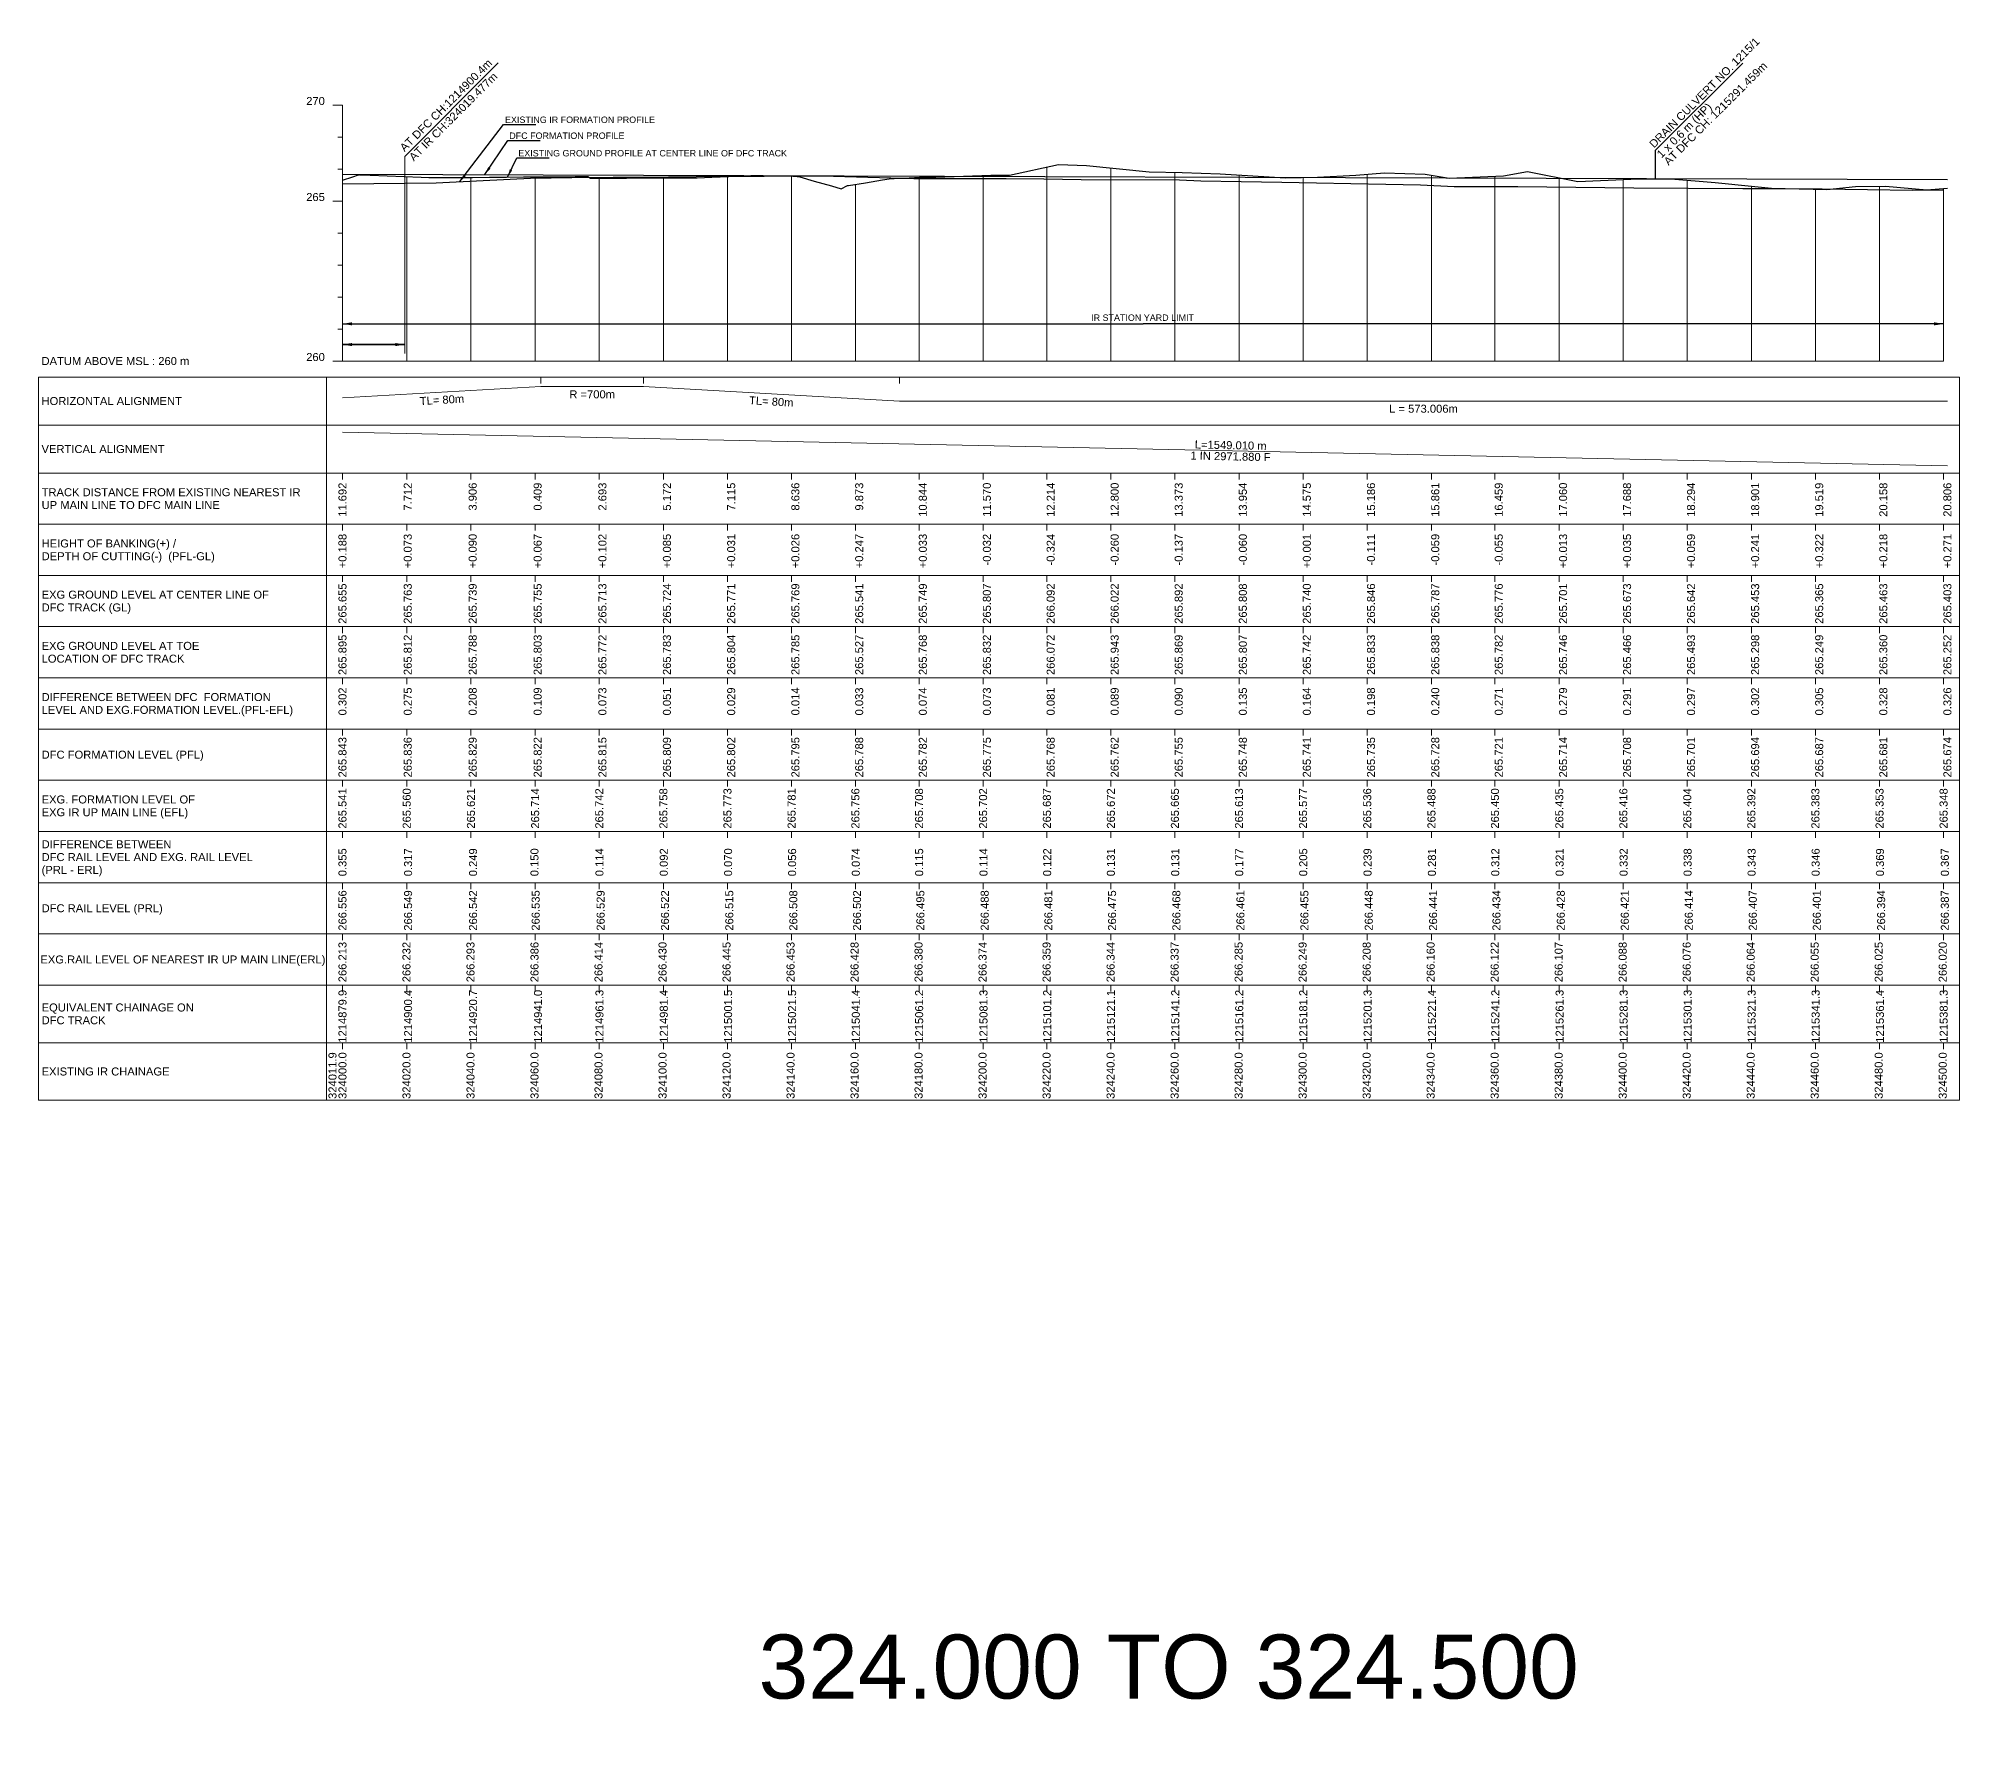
# Model space of a CAD drawing. Header units: metres. Extents: x 2905 to 23505, y -2719 to -1879.
# Drawn here: x 9905 to 10505, y -2428 to -1899 of the extents above; entities that cross this region are included whole.
import ezdxf
from ezdxf.enums import TextEntityAlignment as Align

# ---------------------------------------------------------------- set-up
doc = ezdxf.new("R2010")
doc.units = ezdxf.units.M
doc.header["$MEASUREMENT"] = 0
for name, color, linetype, lineweight in [('LS CUT FILL', 10, 'Continuous', 0), ('LS DATUM', 7, 'Continuous', 0), ('LS DATUM X', 7, 'Continuous', 0), ('LS DATUM Y', 7, 'Continuous', 0), ('LS DIFF. EXG.RL & PRO. RL', 10, 'Continuous', 0), ('LS DIFF. PFL & EFL', 10, 'Continuous', 0), ('LS EXG FL', 7, 'Continuous', 0), ('LS EXG GL', 7, 'Continuous', 0), ('LS EXG GL AT PRO TOE', 7, 'Continuous', 0), ('LS EXG IR CH', 7, 'Continuous', 0), ('LS EXG RL', 7, 'Continuous', 0), ('LS EXG. FL', 7, 'Continuous', 0), ('LS EXG. GL', 7, 'Continuous', 0), ('LS EXG. GL AT PRO. TOE', 7, 'Continuous', 0), ('LS EXG. IR CH', 7, 'Continuous', 0), ('LS EXG. RL', 7, 'Continuous', 0), ('LS FRAME', 7, 'Continuous', 0), ('LS HORIZONTAL ALIGNMENT', 10, 'Continuous', 0), ('LS PFL-EFL', 10, 'Continuous', 0), ('LS PRO FL', 10, 'Continuous', 0), ('LS PRO. CUT & FILL', 10, 'Continuous', 0), ('LS PRO. DFCC CH', 10, 'Continuous', 0), ('LS PRO. FL', 10, 'Continuous', 0), ('LS PRO. RL', 10, 'Continuous', 0), ('LS PROFILE EXG FL', 7, 'Continuous', 25), ('LS PROFILE EXG GL', 7, 'Continuous', 30), ('LS PROFILE PRO FL', 1, 'Continuous', 30), ('LS TICKS', 7, 'Continuous', 0), ('LS TRACK CENTER', 10, 'Continuous', 0), ("LS TRACK CENTER's", 10, 'Continuous', 0), ('LS VERTICAL ALIGNMENT', 10, 'Continuous', 0), ('Profile Grid', 7, 'Continuous', 0)]:
    doc.layers.add(name, color=color, linetype=linetype, lineweight=lineweight)
for name, color, linetype in [('LS DRAIN CULVERT', 10, 'Continuous'), ('ref text', 3, 'Continuous'), ('STATION YARD LIMIT IN LS', 7, 'Continuous')]:
    doc.layers.add(name, color=color, linetype=linetype)
doc.styles.get("Standard").update_dxf_attribs({"font": 'arial.ttf'})
doc.styles.add('Style-Arial', font='arial.ttf')
doc.styles.add('StyleArial', font='arial.ttf')
doc.dimstyles.get("Standard").update_dxf_attribs({"dimtxt": 5, "dimasz": 0.18, "dimexe": 0.18, "dimexo": 0.0625, "dimgap": 0.09, "dimtad": 0, "dimtih": 1, "dimtoh": 1, "dimdec": 4, "dimzin": 0, "dimdsep": 46, "dimtxsty": 'Standard', "dimcen": 0.09, "dimadec": 0, "dimazin": 0, "dimtfac": 1, "dimtdec": 4, "dimtofl": 0, "dimtmove": 0, "dimatfit": 3, "dimfxl": 1, "dimtolj": 1, "dimtzin": 0, "dimarcsym": 0})

msp = doc.modelspace()

# ---------------------------------------------------------------- linework, layer by layer
at = {"layer": 'LS DATUM X', "color": 7, "linetype": 'Continuous', "lineweight": 0}
msp.add_line((10000, -2000), (10500.27, -2000), dxfattribs=at)
at = {"layer": 'LS DATUM Y', "color": 7, "linetype": 'Continuous', "lineweight": 0}
for p, q in [((9997, -1920), (10000, -1920)), ((9997, -1920), (10000, -1920)), ((10000, -2000), (10000, -1920)), ((9998.5, -1930), (10000, -1930)), ((9998.5, -1940), (10000, -1940)), ((9997, -1950), (10000, -1950)), ((9998.5, -1960), (10000, -1960)), ((9998.5, -1970), (10000, -1970)), ((9998.5, -1980), (10000, -1980)), ((9998.5, -1990), (10000, -1990)), ((9997, -2000), (10000, -2000))]:
    msp.add_line(p, q, dxfattribs=at)
at = {"layer": 'LS DRAIN CULVERT'}
msp.add_lwpolyline([(10437.53, -1906.89), (10410.2, -1934.22), (10410.2, -1942.95)], dxfattribs=at)
at = {"layer": 'LS FRAME'}
for points in [[(9995, -2231), (9905, -2231), (9905, -2005)], [(9905, -2005), (9995, -2005)], [(9995, -2020), (9905, -2020)], [(9995, -2035), (9905, -2035)], [(9995, -2051), (9905, -2051)], [(9905, -2051), (9995, -2051)], [(9995, -2067), (9905, -2067)], [(9905, -2067), (9995, -2067)], [(9995, -2083), (9905, -2083)], [(9905, -2083), (9995, -2083)], [(9995, -2099), (9905, -2099)], [(9995, -2115), (9905, -2115)], [(9905, -2115), (9995, -2115)], [(9995, -2131), (9905, -2131)], [(9905, -2131), (9995, -2131)], [(9995, -2147), (9905, -2147)], [(9905, -2147), (9995, -2147)], [(9995, -2163), (9905, -2163)], [(9905, -2163), (9995, -2163)], [(9995, -2179), (9905, -2179)], [(9995, -2195), (9905, -2195)], [(9995, -2213), (9905, -2213)]]:
    msp.add_lwpolyline(points, dxfattribs=at)
at = {"layer": 'LS FRAME', "color": 7, "linetype": 'Continuous', "lineweight": 0, "flags": 128}
for points in [[(9995, -2020), (10505.27, -2020), (10505.27, -2005), (9995, -2005), (9995, -2020)], [(9995, -2035), (10505.27, -2035), (10505.27, -2020), (9995, -2020), (9995, -2035)], [(9995, -2051), (10505.27, -2051), (10505.27, -2035), (9995, -2035), (9995, -2051)], [(9995, -2067), (10505.27, -2067), (10505.27, -2051), (9995, -2051), (9995, -2067)], [(9995, -2083), (10505.27, -2083), (10505.27, -2067), (9995, -2067), (9995, -2083)], [(9995, -2099), (10505.27, -2099), (10505.27, -2083), (9995, -2083), (9995, -2099)], [(9995, -2115), (10505.27, -2115), (10505.27, -2099), (9995, -2099), (9995, -2115)], [(9995, -2131), (10505.27, -2131), (10505.27, -2115), (9995, -2115), (9995, -2131)], [(9995, -2147), (10505.27, -2147), (10505.27, -2131), (9995, -2131), (9995, -2147)], [(9995, -2163), (10505.27, -2163), (10505.27, -2147), (9995, -2147), (9995, -2163)], [(9995, -2179), (10505.27, -2179), (10505.27, -2163), (9995, -2163), (9995, -2179)], [(9995, -2195), (10505.27, -2195), (10505.27, -2179), (9995, -2179), (9995, -2195)], [(9995, -2213), (10505.27, -2213), (10505.27, -2195), (9995, -2195), (9995, -2213)], [(9995, -2231), (10505.27, -2231), (10505.27, -2213), (9995, -2213), (9995, -2231)]]:
    msp.add_lwpolyline(points, close=True, dxfattribs=at)
at = {"layer": 'LS FRAME', "color": 7, "linetype": 'Continuous', "lineweight": 0}
msp.add_3dface([(9995, -2099), (9915, -2099), (9915, -2099)], dxfattribs=at)
at = {"layer": 'LS HORIZONTAL ALIGNMENT', "lineweight": 0, "flags": 128}
msp.add_lwpolyline([(10000, -2011.48), (10061.95, -2008), (10061.95, -2008), (10094.09, -2008), (10094.09, -2008), (10174.09, -2012.5), (10174.09, -2012.5), (10501.46, -2012.5)], dxfattribs=at)
at = {"layer": 'LS PROFILE EXG FL'}
msp.add_lwpolyline([(10000, -1944.59), (10029.23, -1944.31), (10043.98, -1943.6), (10058.74, -1942.89), (10071.68, -1942.64), (10084.63, -1942.55), (10101.88, -1942.41), (10119.13, -1942.28), (10131.74, -1942.23), (10144.35, -1942.18), (10153.4, -1942.28), (10178.57, -1942.92), (10192.97, -1942.96), (10207.38, -1943), (10219.1, -1943.12), (10230.82, -1943.25), (10261.5, -1943.36), (10268.16, -1943.69), (10280.85, -1943.89), (10293.55, -1944.1), (10304.31, -1944.32), (10315.07, -1944.55), (10325.98, -1944.75), (10336.88, -1944.96), (10347.36, -1945.5), (10367.21, -1945.5), (10385.34, -1945.72), (10403.49, -1945.86), (10437.56, -1946.07), (10449.96, -1946.13), (10462.36, -1946.19), (10476.51, -1946.42), (10490.61, -1946.66), (10500, -1946.52)], dxfattribs=at)
at = {"layer": 'LS PROFILE EXG GL', "flags": 128}
msp.add_lwpolyline([(10000, -1943.45), (10003.28, -1942.41), (10005.06, -1941.84), (10005.16, -1941.77), (10005.2, -1941.76), (10005.34, -1941.77), (10008.61, -1941.9), (10013.95, -1942.11), (10019.28, -1942.32), (10024.61, -1942.54), (10026.98, -1942.64), (10029.95, -1942.64), (10035.28, -1942.65), (10035.91, -1942.65), (10040.61, -1942.61), (10045.95, -1942.56), (10051.28, -1942.52), (10056.61, -1942.48), (10061.95, -1942.45), (10067.3, -1942.42), (10072.66, -1942.39), (10076.7, -1942.38), (10077.5, -1942.9), (10078.02, -1942.89), (10083.37, -1942.85), (10088.73, -1942.82), (10094.09, -1942.79), (10099.42, -1942.76), (10104.76, -1942.75), (10110.09, -1942.74), (10110.83, -1942.73), (10115.42, -1942.54), (10120.76, -1942.32), (10126.09, -1942.11), (10127.62, -1942.04), (10131.42, -1942.07), (10136.76, -1942.11), (10139.28, -1942.13), (10142.09, -1942.36), (10142.86, -1942.43), (10147.42, -1943.75), (10152.76, -1945.3), (10155.78, -1946.17), (10157.78, -1945.18), (10158.09, -1945.13), (10163.42, -1944.28), (10168.76, -1943.43), (10170.77, -1943.11), (10174.09, -1942.9), (10175.48, -1942.81), (10180.28, -1942.5), (10185.37, -1942.53), (10202.61, -1941.88), (10208.42, -1941.91), (10223.71, -1938.55), (10232.52, -1938.87), (10252.07, -1940.91), (10262.32, -1941.1), (10274.2, -1941.48), (10294.62, -1942.74), (10304.65, -1942.54), (10316.63, -1941.97), (10325.58, -1941.16), (10338.3, -1941.58), (10345.74, -1942.89), (10362.81, -1942.18), (10370.27, -1940.82), (10386.01, -1943.9), (10402.52, -1943.22), (10415.09, -1943.05), (10428.87, -1944.22), (10440.26, -1945.36), (10446.49, -1945.95), (10463.8, -1946.41), (10472.78, -1945.42), (10482.12, -1945.36), (10495.02, -1946.55), (10501.46, -1945.97)], dxfattribs=at)
at = {"layer": 'LS PROFILE PRO FL'}
msp.add_lwpolyline([(10000, -1941.57), (10501.46, -1943.26)], dxfattribs=at)
at = {"layer": 'LS TICKS', "color": 7, "linetype": 'Continuous', "lineweight": 0, "flags": 128}
for points in [[(10061.95, -2007), (10061.95, -2005)], [(10094.09, -2007), (10094.09, -2005)], [(10174.09, -2007), (10174.09, -2005)], [(10000, -2037), (10000, -2035)], [(10020.07, -2037), (10020.07, -2035)], [(10040.14, -2037), (10040.14, -2035)], [(10060.2, -2037), (10060.2, -2035)], [(10080.24, -2037), (10080.24, -2035)], [(10100.27, -2037), (10100.27, -2035)], [(10120.29, -2037), (10120.29, -2035)], [(10140.33, -2037), (10140.33, -2035)], [(10160.26, -2037), (10160.26, -2035)], [(10180.15, -2037), (10180.15, -2035)], [(10200.16, -2037), (10200.16, -2035)], [(10220.09, -2037), (10220.09, -2035)], [(10240.09, -2037), (10240.09, -2035)], [(10260.09, -2037), (10260.09, -2035)], [(10280.13, -2037), (10280.13, -2035)], [(10300.13, -2037), (10300.13, -2035)], [(10320.19, -2037), (10320.19, -2035)], [(10340.26, -2037), (10340.26, -2035)], [(10360.1, -2037), (10360.1, -2035)], [(10380.2, -2037), (10380.2, -2035)], [(10400.2, -2037), (10400.2, -2035)], [(10420.19, -2037), (10420.19, -2035)], [(10440.21, -2037), (10440.21, -2035)], [(10460.22, -2037), (10460.22, -2035)], [(10480.26, -2037), (10480.26, -2035)], [(10500.27, -2037), (10500.27, -2035)], [(10000, -2053), (10000, -2051)], [(10020.07, -2053), (10020.07, -2051)], [(10040.14, -2053), (10040.14, -2051)], [(10060.2, -2053), (10060.2, -2051)], [(10080.24, -2053), (10080.24, -2051)], [(10100.27, -2053), (10100.27, -2051)], [(10120.29, -2053), (10120.29, -2051)], [(10140.33, -2053), (10140.33, -2051)], [(10160.26, -2053), (10160.26, -2051)], [(10180.15, -2053), (10180.15, -2051)], [(10200.16, -2053), (10200.16, -2051)], [(10220.09, -2053), (10220.09, -2051)], [(10240.09, -2053), (10240.09, -2051)], [(10260.09, -2053), (10260.09, -2051)], [(10280.13, -2053), (10280.13, -2051)], [(10300.13, -2053), (10300.13, -2051)], [(10320.19, -2053), (10320.19, -2051)], [(10340.26, -2053), (10340.26, -2051)], [(10360.1, -2053), (10360.1, -2051)], [(10380.2, -2053), (10380.2, -2051)], [(10400.2, -2053), (10400.2, -2051)], [(10420.19, -2053), (10420.19, -2051)], [(10440.21, -2053), (10440.21, -2051)], [(10460.22, -2053), (10460.22, -2051)], [(10480.26, -2053), (10480.26, -2051)], [(10500.27, -2053), (10500.27, -2051)], [(10000, -2069), (10000, -2067)], [(10020.07, -2069), (10020.07, -2067)], [(10040.14, -2069), (10040.14, -2067)], [(10060.2, -2069), (10060.2, -2067)], [(10080.24, -2069), (10080.24, -2067)], [(10100.27, -2069), (10100.27, -2067)], [(10120.29, -2069), (10120.29, -2067)], [(10140.33, -2069), (10140.33, -2067)], [(10160.26, -2069), (10160.26, -2067)], [(10180.15, -2069), (10180.15, -2067)], [(10200.16, -2069), (10200.16, -2067)], [(10220.09, -2069), (10220.09, -2067)], [(10240.09, -2069), (10240.09, -2067)], [(10260.09, -2069), (10260.09, -2067)], [(10280.13, -2069), (10280.13, -2067)], [(10300.13, -2069), (10300.13, -2067)], [(10320.19, -2069), (10320.19, -2067)], [(10340.26, -2069), (10340.26, -2067)], [(10360.1, -2069), (10360.1, -2067)], [(10380.2, -2069), (10380.2, -2067)], [(10400.2, -2069), (10400.2, -2067)], [(10420.19, -2069), (10420.19, -2067)], [(10440.21, -2069), (10440.21, -2067)], [(10460.22, -2069), (10460.22, -2067)], [(10480.26, -2069), (10480.26, -2067)], [(10500.27, -2069), (10500.27, -2067)], [(10000, -2085), (10000, -2083)], [(10020.07, -2085), (10020.07, -2083)], [(10040.14, -2085), (10040.14, -2083)], [(10060.2, -2085), (10060.2, -2083)], [(10080.24, -2085), (10080.24, -2083)], [(10100.27, -2085), (10100.27, -2083)], [(10120.29, -2085), (10120.29, -2083)], [(10140.33, -2085), (10140.33, -2083)], [(10160.26, -2085), (10160.26, -2083)], [(10180.15, -2085), (10180.15, -2083)], [(10200.16, -2085), (10200.16, -2083)], [(10220.09, -2085), (10220.09, -2083)], [(10240.09, -2085), (10240.09, -2083)], [(10260.09, -2085), (10260.09, -2083)], [(10280.13, -2085), (10280.13, -2083)], [(10300.13, -2085), (10300.13, -2083)], [(10320.19, -2085), (10320.19, -2083)], [(10340.26, -2085), (10340.26, -2083)], [(10360.1, -2085), (10360.1, -2083)], [(10380.2, -2085), (10380.2, -2083)], [(10400.2, -2085), (10400.2, -2083)], [(10420.19, -2085), (10420.19, -2083)], [(10440.21, -2085), (10440.21, -2083)], [(10460.22, -2085), (10460.22, -2083)], [(10480.26, -2085), (10480.26, -2083)], [(10500.27, -2085), (10500.27, -2083)], [(10000, -2101), (10000, -2099)], [(10020.07, -2101), (10020.07, -2099)], [(10040.14, -2101), (10040.14, -2099)], [(10060.2, -2101), (10060.2, -2099)], [(10080.24, -2101), (10080.24, -2099)], [(10100.27, -2101), (10100.27, -2099)], [(10120.29, -2101), (10120.29, -2099)], [(10140.33, -2101), (10140.33, -2099)], [(10160.26, -2101), (10160.26, -2099)], [(10180.15, -2101), (10180.15, -2099)], [(10200.16, -2101), (10200.16, -2099)], [(10220.09, -2101), (10220.09, -2099)], [(10240.09, -2101), (10240.09, -2099)], [(10260.09, -2101), (10260.09, -2099)], [(10280.13, -2101), (10280.13, -2099)], [(10300.13, -2101), (10300.13, -2099)], [(10320.19, -2101), (10320.19, -2099)], [(10340.26, -2101), (10340.26, -2099)], [(10360.1, -2101), (10360.1, -2099)], [(10380.2, -2101), (10380.2, -2099)], [(10400.2, -2101), (10400.2, -2099)], [(10420.19, -2101), (10420.19, -2099)], [(10440.21, -2101), (10440.21, -2099)], [(10460.22, -2101), (10460.22, -2099)], [(10480.26, -2101), (10480.26, -2099)], [(10500.27, -2101), (10500.27, -2099)], [(10000, -2117), (10000, -2115)], [(10020.07, -2117), (10020.07, -2115)], [(10040.14, -2117), (10040.14, -2115)], [(10060.2, -2117), (10060.2, -2115)], [(10080.24, -2117), (10080.24, -2115)], [(10100.27, -2117), (10100.27, -2115)], [(10120.29, -2117), (10120.29, -2115)], [(10140.33, -2117), (10140.33, -2115)], [(10160.26, -2117), (10160.26, -2115)], [(10180.15, -2117), (10180.15, -2115)], [(10200.16, -2117), (10200.16, -2115)], [(10220.09, -2117), (10220.09, -2115)], [(10240.09, -2117), (10240.09, -2115)], [(10260.09, -2117), (10260.09, -2115)], [(10280.13, -2117), (10280.13, -2115)], [(10300.13, -2117), (10300.13, -2115)], [(10320.19, -2117), (10320.19, -2115)], [(10340.26, -2117), (10340.26, -2115)], [(10360.1, -2117), (10360.1, -2115)], [(10380.2, -2117), (10380.2, -2115)], [(10400.2, -2117), (10400.2, -2115)], [(10420.19, -2117), (10420.19, -2115)], [(10440.21, -2117), (10440.21, -2115)], [(10460.22, -2117), (10460.22, -2115)], [(10480.26, -2117), (10480.26, -2115)], [(10500.27, -2117), (10500.27, -2115)], [(10000, -2133), (10000, -2131)], [(10020.07, -2133), (10020.07, -2131)], [(10040.14, -2133), (10040.14, -2131)], [(10060.2, -2133), (10060.2, -2131)], [(10080.24, -2133), (10080.24, -2131)], [(10100.27, -2133), (10100.27, -2131)], [(10120.29, -2133), (10120.29, -2131)], [(10140.33, -2133), (10140.33, -2131)], [(10160.26, -2133), (10160.26, -2131)], [(10180.15, -2133), (10180.15, -2131)], [(10200.16, -2133), (10200.16, -2131)], [(10220.09, -2133), (10220.09, -2131)], [(10240.09, -2133), (10240.09, -2131)], [(10260.09, -2133), (10260.09, -2131)], [(10280.13, -2133), (10280.13, -2131)], [(10300.13, -2133), (10300.13, -2131)], [(10320.19, -2133), (10320.19, -2131)], [(10340.26, -2133), (10340.26, -2131)], [(10360.1, -2133), (10360.1, -2131)], [(10380.2, -2133), (10380.2, -2131)], [(10400.2, -2133), (10400.2, -2131)], [(10420.19, -2133), (10420.19, -2131)], [(10440.21, -2133), (10440.21, -2131)], [(10460.22, -2133), (10460.22, -2131)], [(10480.26, -2133), (10480.26, -2131)], [(10500.27, -2133), (10500.27, -2131)], [(10000, -2149), (10000, -2147)], [(10020.07, -2149), (10020.07, -2147)], [(10040.14, -2149), (10040.14, -2147)], [(10060.2, -2149), (10060.2, -2147)], [(10080.24, -2149), (10080.24, -2147)], [(10100.27, -2149), (10100.27, -2147)], [(10120.29, -2149), (10120.29, -2147)], [(10140.33, -2149), (10140.33, -2147)], [(10160.26, -2149), (10160.26, -2147)], [(10180.15, -2149), (10180.15, -2147)], [(10200.16, -2149), (10200.16, -2147)], [(10220.09, -2149), (10220.09, -2147)], [(10240.09, -2149), (10240.09, -2147)], [(10260.09, -2149), (10260.09, -2147)], [(10280.13, -2149), (10280.13, -2147)], [(10300.13, -2149), (10300.13, -2147)], [(10320.19, -2149), (10320.19, -2147)], [(10340.26, -2149), (10340.26, -2147)], [(10360.1, -2149), (10360.1, -2147)], [(10380.2, -2149), (10380.2, -2147)], [(10400.2, -2149), (10400.2, -2147)], [(10420.19, -2149), (10420.19, -2147)], [(10440.21, -2149), (10440.21, -2147)], [(10460.22, -2149), (10460.22, -2147)], [(10480.26, -2149), (10480.26, -2147)], [(10500.27, -2149), (10500.27, -2147)], [(10000, -2165), (10000, -2163)], [(10020.07, -2165), (10020.07, -2163)], [(10040.14, -2165), (10040.14, -2163)], [(10060.2, -2165), (10060.2, -2163)], [(10080.24, -2165), (10080.24, -2163)], [(10100.27, -2165), (10100.27, -2163)], [(10120.29, -2165), (10120.29, -2163)], [(10140.33, -2165), (10140.33, -2163)], [(10160.26, -2165), (10160.26, -2163)], [(10180.15, -2165), (10180.15, -2163)], [(10200.16, -2165), (10200.16, -2163)], [(10220.09, -2165), (10220.09, -2163)], [(10240.09, -2165), (10240.09, -2163)], [(10260.09, -2165), (10260.09, -2163)], [(10280.13, -2165), (10280.13, -2163)], [(10300.13, -2165), (10300.13, -2163)], [(10320.19, -2165), (10320.19, -2163)], [(10340.26, -2165), (10340.26, -2163)], [(10360.1, -2165), (10360.1, -2163)], [(10380.2, -2165), (10380.2, -2163)], [(10400.2, -2165), (10400.2, -2163)], [(10420.19, -2165), (10420.19, -2163)], [(10440.21, -2165), (10440.21, -2163)], [(10460.22, -2165), (10460.22, -2163)], [(10480.26, -2165), (10480.26, -2163)], [(10500.27, -2165), (10500.27, -2163)], [(10000, -2181), (10000, -2179)], [(10020.07, -2181), (10020.07, -2179)], [(10040.14, -2181), (10040.14, -2179)], [(10060.2, -2181), (10060.2, -2179)], [(10080.24, -2181), (10080.24, -2179)], [(10100.27, -2181), (10100.27, -2179)], [(10120.29, -2181), (10120.29, -2179)], [(10140.33, -2181), (10140.33, -2179)], [(10160.26, -2181), (10160.26, -2179)], [(10180.15, -2181), (10180.15, -2179)], [(10200.16, -2181), (10200.16, -2179)], [(10220.09, -2181), (10220.09, -2179)], [(10240.09, -2181), (10240.09, -2179)], [(10260.09, -2181), (10260.09, -2179)], [(10280.13, -2181), (10280.13, -2179)], [(10300.13, -2181), (10300.13, -2179)], [(10320.19, -2181), (10320.19, -2179)], [(10340.26, -2181), (10340.26, -2179)], [(10360.1, -2181), (10360.1, -2179)], [(10380.2, -2181), (10380.2, -2179)], [(10400.2, -2181), (10400.2, -2179)], [(10420.19, -2181), (10420.19, -2179)], [(10440.21, -2181), (10440.21, -2179)], [(10460.22, -2181), (10460.22, -2179)], [(10480.26, -2181), (10480.26, -2179)], [(10500.27, -2181), (10500.27, -2179)], [(10000, -2197), (10000, -2195)], [(10020.07, -2197), (10020.07, -2195)], [(10040.14, -2197), (10040.14, -2195)], [(10060.2, -2197), (10060.2, -2195)], [(10080.24, -2197), (10080.24, -2195)], [(10100.27, -2197), (10100.27, -2195)], [(10120.29, -2197), (10120.29, -2195)], [(10140.33, -2197), (10140.33, -2195)], [(10160.26, -2197), (10160.26, -2195)], [(10180.15, -2197), (10180.15, -2195)], [(10200.16, -2197), (10200.16, -2195)], [(10220.09, -2197), (10220.09, -2195)], [(10240.09, -2197), (10240.09, -2195)], [(10260.09, -2197), (10260.09, -2195)], [(10280.13, -2197), (10280.13, -2195)], [(10300.13, -2197), (10300.13, -2195)], [(10320.19, -2197), (10320.19, -2195)], [(10340.26, -2197), (10340.26, -2195)], [(10360.1, -2197), (10360.1, -2195)], [(10380.2, -2197), (10380.2, -2195)], [(10400.2, -2197), (10400.2, -2195)], [(10420.19, -2197), (10420.19, -2195)], [(10440.21, -2197), (10440.21, -2195)], [(10460.22, -2197), (10460.22, -2195)], [(10480.26, -2197), (10480.26, -2195)], [(10500.27, -2197), (10500.27, -2195)], [(10000, -2215), (10000, -2213)], [(10020.07, -2215), (10020.07, -2213)], [(10040.14, -2215), (10040.14, -2213)], [(10060.2, -2215), (10060.2, -2213)], [(10080.24, -2215), (10080.24, -2213)], [(10100.27, -2215), (10100.27, -2213)], [(10120.29, -2215), (10120.29, -2213)], [(10140.33, -2215), (10140.33, -2213)], [(10160.26, -2215), (10160.26, -2213)], [(10180.15, -2215), (10180.15, -2213)], [(10200.16, -2215), (10200.16, -2213)], [(10220.09, -2215), (10220.09, -2213)], [(10240.09, -2215), (10240.09, -2213)], [(10260.09, -2215), (10260.09, -2213)], [(10280.13, -2215), (10280.13, -2213)], [(10300.13, -2215), (10300.13, -2213)], [(10320.19, -2215), (10320.19, -2213)], [(10340.26, -2215), (10340.26, -2213)], [(10360.1, -2215), (10360.1, -2213)], [(10380.2, -2215), (10380.2, -2213)], [(10400.2, -2215), (10400.2, -2213)], [(10420.19, -2215), (10420.19, -2213)], [(10440.21, -2215), (10440.21, -2213)], [(10460.22, -2215), (10460.22, -2213)], [(10480.26, -2215), (10480.26, -2213)], [(10500.27, -2215), (10500.27, -2213)]]:
    msp.add_lwpolyline(points, dxfattribs=at)
at = {"layer": 'LS VERTICAL ALIGNMENT', "linetype": 'Continuous', "lineweight": 0, "flags": 128}
msp.add_lwpolyline([(10000, -2022.25), (10501.46, -2032.75)], dxfattribs=at)
at = {"layer": 'Profile Grid', "linetype": 'Continuous', "lineweight": 0, "flags": 128}
for points in [[(10000, -2000), (10000, -1940.23)], [(10020.07, -2000), (10020.07, -1942.35)], [(10040.14, -2000), (10040.14, -1942.61)], [(10060.2, -2000), (10060.2, -1942.46)], [(10080.24, -2000), (10080.24, -1942.88)], [(10100.27, -2000), (10100.27, -1942.76)], [(10120.29, -2000), (10120.29, -1942.34)], [(10140.33, -2000), (10140.33, -1942.22)], [(10160.26, -2000), (10160.26, -1944.78)], [(10180.15, -2000), (10180.15, -1942.51)], [(10200.16, -2000), (10200.16, -1941.97)], [(10220.09, -2000), (10220.09, -1939.34)], [(10240.09, -2000), (10240.09, -1939.66)], [(10260.09, -2000), (10260.09, -1941.06)], [(10280.13, -2000), (10280.13, -1941.85)], [(10300.13, -2000), (10300.13, -1942.63)], [(10320.19, -2000), (10320.19, -1941.65)], [(10340.26, -2000), (10340.26, -1941.92)], [(10360.1, -2000), (10360.1, -1942.29)], [(10380.2, -2000), (10380.2, -1942.76)], [(10400.2, -2000), (10400.2, -1943.32)], [(10420.19, -2000), (10420.19, -1943.48)], [(10440.21, -2000), (10440.21, -1945.36)], [(10460.22, -2000), (10460.22, -1946.32)], [(10480.26, -2000), (10480.26, -1945.37)], [(10500.27, -2000), (10500.27, -1946.08)]]:
    msp.add_lwpolyline(points, dxfattribs=at)
at = {"layer": 'STATION YARD LIMIT IN LS', "color": 10, "lineweight": 15}
msp.add_lwpolyline([(10019.48, -1997.62), (10019.48, -1939.85), (10019.48, -1936.06), (10048.68, -1906.86)], dxfattribs=at)

# ---------------------------------------------------------------- texts
at = {"layer": 'LS CUT FILL', "color": 1, "lineweight": 0, "style": 'Style-Arial'}
for s, p in [('+0.188', (10000, -2054)), ('+0.073', (10020.39, -2054)), ('+0.090', (10040.68, -2054)), ('+0.067', (10060.98, -2054)), ('+0.102', (10081.22, -2054)), ('+0.085', (10101.37, -2054)), ('+0.031', (10121.45, -2054)), ('+0.026', (10141.51, -2054)), ('+0.247', (10161.45, -2054)), ('+0.033', (10181.33, -2054)), ('-0.032', (10201.34, -2054)), ('-0.324', (10221.28, -2054)), ('-0.260', (10241.27, -2054)), ('-0.137', (10261.28, -2054)), ('-0.060', (10281.32, -2054)), ('+0.001', (10301.31, -2054)), ('-0.111', (10321.37, -2054)), ('-0.059', (10341.44, -2054)), ('-0.055', (10361.28, -2054)), ('+0.013', (10381.38, -2054)), ('+0.035', (10401.38, -2054)), ('+0.059', (10421.37, -2054)), ('+0.241', (10441.4, -2054)), ('+0.322', (10461.41, -2054)), ('+0.218', (10481.44, -2054)), ('+0.271', (10501.46, -2054))]:
    msp.add_text(s, height=2.5, rotation=90, dxfattribs=at).set_placement(p, align=Align.MIDDLE_RIGHT)
at = {"layer": 'LS DATUM', "color": 7, "style": 'StyleArial'}
msp.add_text('DATUM ABOVE MSL : 260 m', height=2.5, rotation=0.00003, dxfattribs=at).set_placement((9905.97, -2000), align=Align.MIDDLE_LEFT)
at = {"layer": 'LS DATUM Y', "color": 7, "lineweight": 0, "style": 'Style-Arial'}
for s, p in [('270', (9994.5, -1920)), ('270', (9994.5, -1920)), ('265', (9994.5, -1950)), ('260', (9994.5, -2000))]:
    msp.add_text(s, height=2.5, dxfattribs=at).set_placement(p, align=Align.RIGHT)
at = {"layer": 'LS DIFF. EXG.RL & PRO. RL', "color": 10, "style": 'StyleArial'}
for s, p in [('DIFFERENCE BETWEEN ', (9906, -2151)), ('DFC RAIL LEVEL AND EXG. RAIL LEVEL ', (9906, -2155)), ('(PRL - ERL)', (9906, -2159))]:
    msp.add_text(s, height=2.5, rotation=0.00003, dxfattribs=at).set_placement(p, align=Align.MIDDLE_LEFT)
at = {"layer": 'LS DIFF. PFL & EFL', "color": 10, "style": 'StyleArial'}
for s, p in [('DIFFERENCE BETWEEN DFC  FORMATION ', (9906, -2105)), ('LEVEL AND EXG.FORMATION LEVEL.(PFL-EFL)', (9906, -2109))]:
    msp.add_text(s, height=2.5, rotation=0.00003, dxfattribs=at).set_placement(p, align=Align.MIDDLE_LEFT)
at = {"layer": 'LS DRAIN CULVERT'}
for s, p in [('DRAIN CULVERT NO. 1215/1', (10409.81, -1933.62)), ('AT DFC CH: 1215291.459m', (10414.36, -1939.05)), ('1 x 0.6 m (HP)', (10412.16, -1936.76))]:
    msp.add_text(s, height=2.5, rotation=44.95988, dxfattribs=at).set_placement(p)
at = {"layer": 'LS EXG FL', "style": 'StyleArial'}
for s, p in [('EXG. FORMATION LEVEL OF', (9906, -2137)), ('EXG IR UP MAIN LINE (EFL)', (9906, -2141))]:
    msp.add_text(s, height=2.5, rotation=0.00003, dxfattribs=at).set_placement(p, align=Align.MIDDLE_LEFT)
at = {"layer": 'LS EXG GL', "lineweight": 0, "style": 'Style-Arial'}
for s, p in [('265.655', (10000, -2069.5)), ('265.763', (10020.39, -2069.5)), ('265.739', (10040.68, -2069.5)), ('265.755', (10060.98, -2069.5)), ('265.713', (10081.22, -2069.5)), ('265.724', (10101.37, -2069.5)), ('265.771', (10121.45, -2069.5)), ('265.769', (10141.51, -2069.5)), ('265.541', (10161.45, -2069.5)), ('265.749', (10181.33, -2069.5)), ('265.807', (10201.34, -2069.5)), ('266.092', (10221.28, -2069.5)), ('266.022', (10241.27, -2069.5)), ('265.892', (10261.28, -2069.5)), ('265.808', (10281.32, -2069.5)), ('265.740', (10301.31, -2069.5)), ('265.846', (10321.37, -2069.5)), ('265.787', (10341.44, -2069.5)), ('265.776', (10361.28, -2069.5)), ('265.701', (10381.38, -2069.5)), ('265.673', (10401.38, -2069.5)), ('265.642', (10421.37, -2069.5)), ('265.453', (10441.4, -2069.5)), ('265.365', (10461.41, -2069.5)), ('265.463', (10481.44, -2069.5)), ('265.403', (10501.46, -2069.5))]:
    msp.add_text(s, height=2.5, rotation=90, dxfattribs=at).set_placement(p, align=Align.MIDDLE_RIGHT)
at = {"layer": 'LS EXG GL AT PRO TOE', "color": 7, "style": 'StyleArial'}
for s, p in [('EXG GROUND LEVEL AT TOE', (9906, -2089)), ('LOCATION OF DFC TRACK', (9906, -2093))]:
    msp.add_text(s, height=2.5, rotation=0.00003, dxfattribs=at).set_placement(p, align=Align.MIDDLE_LEFT)
at = {"layer": 'LS EXG IR CH', "style": 'Style-Arial'}
for s, p in [('324011.9', (9996.88, -2216)), ('324000.0', (10000, -2216)), ('324020.0', (10020, -2216)), ('324040.0', (10040, -2216)), ('324060.0', (10060, -2216)), ('324080.0', (10080, -2216)), ('324100.0', (10100, -2216)), ('324120.0', (10120, -2216)), ('324140.0', (10140, -2216)), ('324160.0', (10160, -2216)), ('324180.0', (10180, -2216)), ('324200.0', (10200, -2216)), ('324220.0', (10220, -2216)), ('324240.0', (10240, -2216)), ('324260.0', (10260, -2216)), ('324280.0', (10280, -2216)), ('324300.0', (10300, -2216)), ('324320.0', (10320, -2216)), ('324340.0', (10340, -2216)), ('324360.0', (10360, -2216)), ('324380.0', (10380, -2216)), ('324400.0', (10400, -2216)), ('324420.0', (10420, -2216)), ('324440.0', (10440, -2216)), ('324460.0', (10460, -2216)), ('324480.0', (10480, -2216)), ('324500.0', (10500, -2216))]:
    msp.add_text(s, height=2.5, rotation=90, dxfattribs=at).set_placement(p, align=Align.MIDDLE_RIGHT)
at = {"layer": 'LS EXG RL', "style": 'Style-Arial'}
for s, p in [('266.213', (10000, -2181.5)), ('266.232', (10020, -2181.5)), ('266.293', (10040, -2181.5)), ('266.386', (10060, -2181.5)), ('266.414', (10080, -2181.5)), ('266.430', (10100, -2181.5)), ('266.445', (10120, -2181.5)), ('266.453', (10140, -2181.5)), ('266.428', (10160, -2181.5)), ('266.380', (10180, -2181.5)), ('266.374', (10200, -2181.5)), ('266.359', (10220, -2181.5)), ('266.344', (10240, -2181.5)), ('266.337', (10260, -2181.5)), ('266.285', (10280, -2181.5)), ('266.249', (10300, -2181.5)), ('266.208', (10320, -2181.5)), ('266.160', (10340, -2181.5)), ('266.122', (10360, -2181.5)), ('266.107', (10380, -2181.5)), ('266.088', (10400, -2181.5)), ('266.076', (10420, -2181.5)), ('266.064', (10440, -2181.5)), ('266.055', (10460, -2181.5)), ('266.025', (10480, -2181.5)), ('266.020', (10500, -2181.5))]:
    msp.add_text(s, height=2.5, rotation=90, dxfattribs=at).set_placement(p, align=Align.MIDDLE_RIGHT)
at = {"layer": 'LS EXG. FL'}
for s, p in [('265.541', (10000, -2133.5)), ('265.560', (10020.07, -2133.5)), ('265.621', (10040.14, -2133.5)), ('265.714', (10060.2, -2133.5)), ('265.742', (10080.24, -2133.5)), ('265.758', (10100.27, -2133.5)), ('265.773', (10120.29, -2133.5)), ('265.781', (10140.33, -2133.5)), ('265.756', (10160.26, -2133.5)), ('265.708', (10180.15, -2133.5)), ('265.702', (10200.16, -2133.5)), ('265.687', (10220.09, -2133.5)), ('265.672', (10240.09, -2133.5)), ('265.665', (10260.09, -2133.5)), ('265.613', (10280.13, -2133.5)), ('265.577', (10300.13, -2133.5)), ('265.536', (10320.19, -2133.5)), ('265.488', (10340.26, -2133.5)), ('265.450', (10360.1, -2133.5)), ('265.435', (10380.2, -2133.5)), ('265.416', (10400.2, -2133.5)), ('265.404', (10420.19, -2133.5)), ('265.392', (10440.21, -2133.5)), ('265.383', (10460.22, -2133.5)), ('265.353', (10480.26, -2133.5)), ('265.348', (10500.27, -2133.5))]:
    msp.add_text(s, height=2.5, rotation=90, dxfattribs=at).set_placement(p, align=Align.MIDDLE_RIGHT)
at = {"layer": 'LS EXG. GL', "color": 7, "style": 'StyleArial'}
for s, p in [('EXG GROUND LEVEL AT CENTER LINE OF ', (9906, -2073)), ('DFC TRACK (GL)', (9906, -2077))]:
    msp.add_text(s, height=2.5, rotation=0.00003, dxfattribs=at).set_placement(p, align=Align.MIDDLE_LEFT)
at = {"layer": 'LS EXG. GL AT PRO. TOE'}
for s, p in [('265.895', (10000, -2085.5)), ('265.812', (10020.39, -2085.5)), ('265.788', (10040.68, -2085.5)), ('265.803', (10060.98, -2085.5)), ('265.772', (10081.22, -2085.5)), ('265.783', (10101.37, -2085.5)), ('265.804', (10121.45, -2085.5)), ('265.785', (10141.51, -2085.5)), ('265.527', (10161.45, -2085.5)), ('265.768', (10181.33, -2085.5)), ('265.832', (10201.34, -2085.5)), ('266.072', (10221.28, -2085.5)), ('265.943', (10241.27, -2085.5)), ('265.869', (10261.28, -2085.5)), ('265.807', (10281.32, -2085.5)), ('265.742', (10301.31, -2085.5)), ('265.833', (10321.37, -2085.5)), ('265.838', (10341.44, -2085.5)), ('265.782', (10361.28, -2085.5)), ('265.746', (10381.38, -2085.5)), ('265.466', (10401.38, -2085.5)), ('265.493', (10421.37, -2085.5)), ('265.298', (10441.4, -2085.5)), ('265.249', (10461.41, -2085.5)), ('265.360', (10481.44, -2085.5)), ('265.252', (10501.46, -2085.5))]:
    msp.add_text(s, height=2.5, rotation=90, dxfattribs=at).set_placement(p, align=Align.MIDDLE_RIGHT)
at = {"layer": 'LS EXG. IR CH', "style": 'StyleArial'}
msp.add_text('EXISTING IR CHAINAGE', height=2.5, rotation=0.00003, dxfattribs=at).set_placement((9906, -2222), align=Align.MIDDLE_LEFT)
at = {"layer": 'LS EXG. RL', "style": 'StyleArial'}
msp.add_text('EXG.RAIL LEVEL OF NEAREST IR UP MAIN LINE(ERL)', height=2.5, rotation=0.00003, dxfattribs=at).set_placement((9905.61, -2187), align=Align.MIDDLE_LEFT)
at = {"layer": 'LS HORIZONTAL ALIGNMENT', "style": 'StyleArial'}
msp.add_text('HORIZONTAL ALIGNMENT', height=2.5, rotation=0.00003, dxfattribs=at).set_placement((9905.97, -2012.5), align=Align.MIDDLE_LEFT)
at = {"layer": 'LS HORIZONTAL ALIGNMENT', "lineweight": 0, "char_height": 2.5, "attachment_point": 5, "line_spacing_factor": 0.6, "style": 'Style-Arial'}
for insert, rotation in [((10031.08, -2012.15), 3.21457), ((10133.98, -2012.66), 356.78051)]:
    msp.add_mtext('TL= 80m', dxfattribs=dict(at, insert=insert, rotation=rotation))
for s, insert in [('R =700m', (10078.02, -2010.42)), ('L = 573.006m', (10337.77, -2014.92))]:
    msp.add_mtext(s, dxfattribs=dict(at, insert=insert))
at = {"layer": 'LS PFL-EFL'}
for s, p in [('0.302', (10000, -2102)), ('0.275', (10020.39, -2102)), ('0.208', (10040.68, -2102)), ('0.109', (10060.98, -2102)), ('0.073', (10081.22, -2102)), ('0.051', (10101.37, -2102)), ('0.029', (10121.45, -2102)), ('0.014', (10141.51, -2102)), ('0.033', (10161.45, -2102)), ('0.074', (10181.33, -2102)), ('0.073', (10201.34, -2102)), ('0.081', (10221.28, -2102)), ('0.089', (10241.27, -2102)), ('0.090', (10261.28, -2102)), ('0.135', (10281.32, -2102)), ('0.164', (10301.31, -2102)), ('0.198', (10321.37, -2102)), ('0.240', (10341.44, -2102)), ('0.271', (10361.28, -2102)), ('0.279', (10381.38, -2102)), ('0.291', (10401.38, -2102)), ('0.297', (10421.37, -2102)), ('0.302', (10441.4, -2102)), ('0.305', (10461.41, -2102)), ('0.328', (10481.44, -2102)), ('0.326', (10501.46, -2102))]:
    msp.add_text(s, height=2.5, rotation=90, dxfattribs=at).set_placement(p, align=Align.MIDDLE_RIGHT)
at = {"layer": 'LS PRO FL', "color": 1, "lineweight": 0, "style": 'Style-Arial'}
for s, p in [('265.843', (10000, -2117.5)), ('265.836', (10020.39, -2117.5)), ('265.829', (10040.68, -2117.5)), ('265.822', (10060.98, -2117.5)), ('265.815', (10081.22, -2117.5)), ('265.809', (10101.37, -2117.5)), ('265.802', (10121.45, -2117.5)), ('265.795', (10141.51, -2117.5)), ('265.788', (10161.45, -2117.5)), ('265.782', (10181.33, -2117.5)), ('265.775', (10201.34, -2117.5)), ('265.768', (10221.28, -2117.5)), ('265.762', (10241.27, -2117.5)), ('265.755', (10261.28, -2117.5)), ('265.748', (10281.32, -2117.5)), ('265.741', (10301.31, -2117.5)), ('265.735', (10321.37, -2117.5)), ('265.728', (10341.44, -2117.5)), ('265.721', (10361.28, -2117.5)), ('265.714', (10381.38, -2117.5)), ('265.708', (10401.38, -2117.5)), ('265.701', (10421.37, -2117.5)), ('265.694', (10441.4, -2117.5)), ('265.687', (10461.41, -2117.5)), ('265.681', (10481.44, -2117.5)), ('265.674', (10501.46, -2117.5))]:
    msp.add_text(s, height=2.5, rotation=90, dxfattribs=at).set_placement(p, align=Align.MIDDLE_RIGHT)
at = {"layer": 'LS PRO. CUT & FILL', "color": 10, "style": 'StyleArial'}
for s, p in [('HEIGHT OF BANKING(+) /', (9906, -2057)), ('DEPTH OF CUTTING(-)  (PFL-GL)', (9906, -2061))]:
    msp.add_text(s, height=2.5, rotation=0.00003, dxfattribs=at).set_placement(p, align=Align.MIDDLE_LEFT)
at = {"layer": 'LS PRO. DFCC CH'}
for s, p in [('0.355', (10001.25, -2161)), ('0.317', (10021.75, -2161)), ('0.249', (10042.05, -2161)), ('0.150', (10061.24, -2161)), ('0.114', (10081.54, -2161)), ('0.092', (10101.64, -2161)), ('0.070', (10121.74, -2161)), ('0.056', (10141.74, -2161)), ('0.074', (10161.64, -2161)), ('0.115', (10181.44, -2161)), ('0.114', (10201.54, -2161)), ('0.122', (10221.44, -2161)), ('0.131', (10241.34, -2161)), ('0.131', (10261.44, -2161)), ('0.177', (10281.44, -2161)), ('0.205', (10301.44, -2161)), ('0.239', (10321.54, -2161)), ('0.281', (10341.64, -2161)), ('0.312', (10361.44, -2161)), ('0.321', (10381.54, -2161)), ('0.332', (10401.54, -2161)), ('0.338', (10421.54, -2161)), ('0.343', (10441.54, -2161)), ('0.346', (10461.54, -2161)), ('0.369', (10481.64, -2161)), ('0.367', (10501.91, -2161)), ('1214961.3', (10081.54, -2213)), ('1214981.4', (10101.64, -2213)), ('1215001.5', (10121.74, -2213)), ('1215021.5', (10141.74, -2213)), ('1215041.4', (10161.64, -2213)), ('1215061.2', (10181.44, -2213)), ('1215081.3', (10201.54, -2213)), ('1215101.2', (10221.44, -2213)), ('1215121.1', (10241.34, -2213)), ('1215141.2', (10261.44, -2213)), ('1215161.2', (10281.44, -2213)), ('1215181.2', (10301.44, -2213)), ('1215201.3', (10321.54, -2213)), ('1215221.4', (10341.64, -2213)), ('1215241.2', (10361.44, -2213)), ('1215261.3', (10381.54, -2213)), ('1215281.3', (10401.54, -2213)), ('1215301.3', (10421.54, -2213)), ('1215321.3', (10441.54, -2213)), ('1215341.3', (10461.54, -2213)), ('1215361.4', (10481.64, -2213)), ('1215381.3', (10501.54, -2213))]:
    msp.add_text(s, height=2.5, rotation=90, dxfattribs=at).set_placement(p)
at = {"layer": 'LS PRO. DFCC CH', "color": 10, "style": 'Style-Arial'}
for s, p in [('EQUIVALENT CHAINAGE ON ', (9906, -2202)), ('DFC TRACK', (9906, -2206))]:
    msp.add_text(s, height=2.5, rotation=0.00003, dxfattribs=at).set_placement(p, align=Align.MIDDLE_LEFT)
at = {"layer": 'LS PRO. FL', "color": 10, "style": 'StyleArial'}
msp.add_text('DFC FORMATION LEVEL (PFL) ', height=2.5, rotation=0.00003, dxfattribs=at).set_placement((9906, -2123), align=Align.MIDDLE_LEFT)
at = {"layer": 'LS PRO. RL'}
for s, p in [('266.556', (10001.25, -2178)), ('266.549', (10021.75, -2178)), ('266.542', (10042.05, -2178)), ('266.535', (10061.61, -2178)), ('266.529', (10081.91, -2178)), ('266.522', (10102.01, -2178)), ('266.515', (10122.11, -2178)), ('266.508', (10142.11, -2178)), ('266.502', (10162.01, -2178)), ('266.495', (10181.81, -2178)), ('266.488', (10201.91, -2178)), ('266.481', (10221.81, -2178)), ('266.475', (10241.71, -2178)), ('266.468', (10261.81, -2178)), ('266.461', (10281.81, -2178)), ('266.455', (10301.81, -2178)), ('266.448', (10321.91, -2178)), ('266.441', (10342.01, -2178)), ('266.434', (10361.81, -2178)), ('266.428', (10381.91, -2178)), ('266.421', (10401.91, -2178)), ('266.414', (10421.91, -2178)), ('266.407', (10441.91, -2178)), ('266.401', (10461.91, -2178)), ('266.394', (10482.01, -2178)), ('266.387', (10501.91, -2178)), ('1214879.9', (10001.25, -2213)), ('1214900.4', (10021.75, -2213)), ('1214920.7', (10042.05, -2213)), ('1214941.0', (10062.35, -2213))]:
    msp.add_text(s, height=2.5, rotation=90, dxfattribs=at).set_placement(p)
at = {"layer": 'LS PRO. RL', "color": 10, "style": 'StyleArial'}
msp.add_text('DFC RAIL LEVEL (PRL)', height=2.5, rotation=0.00003, dxfattribs=at).set_placement((9906, -2171), align=Align.MIDDLE_LEFT)
at = {"layer": 'LS PROFILE EXG FL', "color": 7, "linetype": 'Continuous', "lineweight": 0, "style": 'Style-Arial'}
msp.add_text('EXISTING IR FORMATION PROFILE', height=2, dxfattribs=at).set_placement((10050.79, -1925.61))
at = {"layer": 'LS PROFILE EXG GL', "color": 7, "lineweight": 0, "style": 'Style-Arial'}
msp.add_text('EXISTING GROUND PROFILE AT CENTER LINE OF DFC TRACK', height=2, dxfattribs=at).set_placement((10054.94, -1936.07, 0))
at = {"layer": 'LS PROFILE PRO FL', "style": 'Style-Arial'}
msp.add_text(' DFC FORMATION PROFILE', height=2, dxfattribs=at).set_placement((10051.34, -1930.59, 0))
at = {"layer": 'LS TRACK CENTER'}
for s, p in [('11.692', (10000, -2038)), ('7.712', (10020.39, -2038)), ('3.906', (10040.68, -2038)), ('0.409', (10060.98, -2038)), ('2.693', (10081.22, -2038)), ('5.172', (10101.37, -2038)), ('7.115', (10121.45, -2038)), ('8.636', (10141.51, -2038)), ('9.873', (10161.45, -2038)), ('10.844', (10181.33, -2038)), ('11.570', (10201.34, -2038)), ('12.214', (10221.28, -2038)), ('12.800', (10241.27, -2038)), ('13.373', (10261.28, -2038)), ('13.954', (10281.32, -2038)), ('14.575', (10301.31, -2038)), ('15.186', (10321.37, -2038)), ('15.861', (10341.44, -2038)), ('16.459', (10361.28, -2038)), ('17.060', (10381.38, -2038)), ('17.688', (10401.38, -2038)), ('18.294', (10421.37, -2038)), ('18.901', (10441.4, -2038)), ('19.519', (10461.41, -2038)), ('20.158', (10481.44, -2038)), ('20.806', (10501.46, -2038))]:
    msp.add_text(s, height=2.5, rotation=90, dxfattribs=at).set_placement(p, align=Align.MIDDLE_RIGHT)
at = {"layer": "LS TRACK CENTER's", "color": 10, "style": 'StyleArial'}
for s, p in [('TRACK DISTANCE FROM EXISTING NEAREST IR ', (9906, -2041)), ('UP MAIN LINE TO DFC MAIN LINE', (9906, -2045))]:
    msp.add_text(s, height=2.5, rotation=0.00003, dxfattribs=at).set_placement(p, align=Align.MIDDLE_LEFT)
at = {"layer": 'LS VERTICAL ALIGNMENT', "style": 'StyleArial'}
msp.add_text('VERTICAL ALIGNMENT', height=2.5, rotation=0.00003, dxfattribs=at).set_placement((9905.97, -2027.5), align=Align.MIDDLE_LEFT)
at = {"layer": 'LS VERTICAL ALIGNMENT', "lineweight": 0, "insert": (10277.5, -2028.06), "char_height": 2.5, "attachment_point": 5, "rotation": 358.79708, "line_spacing_factor": 0.84, "style": 'Style-Arial'}
msp.add_mtext('L=1549.010 m\\P1 IN 2971.880 F', dxfattribs=at)
at = {"layer": 'ref text', "color": 3, "insert": (10130, -2418.23), "char_height": 20, "width": 256.3165, "attachment_point": 7, "bg_fill": 3, "box_fill_scale": 1.5, "bg_fill_color": 256, "bg_fill_transparency": 0}
msp.add_mtext('324.000 TO 324.500', dxfattribs=at)
at = {"layer": 'STATION YARD LIMIT IN LS', "color": 10, "lineweight": 15, "style": 'StyleArial'}
msp.add_text('AT DFC CH:1214900.4m', height=2.5, rotation=45, dxfattribs=at).set_placement((10019.41, -1934.74))
at = {"layer": 'STATION YARD LIMIT IN LS', "lineweight": 15, "style": 'StyleArial'}
msp.add_text('AT IR CH:324019.477m', height=2.5, rotation=45, dxfattribs=at).set_placement((10022.31, -1937.71))
at = {"layer": 'STATION YARD LIMIT IN LS', "lineweight": 15, "insert": (10249.99, -1986.46), "char_height": 2, "width": 33.6298, "attachment_point": 5, "rotation": 0.00003, "line_spacing_factor": 0.84, "style": 'Style-Arial'}
msp.add_mtext('IR STATION YARD LIMIT', dxfattribs=at)

# ---------------------------------------------------------------- leaders
at = {"layer": 'LS PROFILE EXG FL', "color": 7, "lineweight": -3}
msp.add_leader([(10036.72, -1943.95), (10050.28, -1926.06), (10060.42, -1926.06)], dimstyle='Standard', override={"dimasz": 2.5, "dimexe": 0.25, "dimexo": 0.25, "dimgap": 0.25, "dimtad": 0, "dimtih": 0, "dimtoh": 0, "dimzin": 11, "dimadec": 4, "dimazin": 3, "dimatfit": 1, "dimfrac": 2, "dimtolj": 0, "dimtzin": 11}, dxfattribs=at)
at = {"layer": 'LS PROFILE EXG GL', "color": 7, "lineweight": -3}
msp.add_leader([(10051.6, -1942.51, 0), (10054.43, -1936.53, 0), (10064.57, -1936.53, 0)], dimstyle='Standard', override={"dimasz": 2.5, "dimexe": 0.25, "dimexo": 0.25, "dimgap": 0.25, "dimtad": 0, "dimtih": 0, "dimtoh": 0, "dimzin": 11, "dimadec": 4, "dimazin": 3, "dimatfit": 1, "dimfrac": 2, "dimtolj": 0, "dimtzin": 11}, dxfattribs=at)
at = {"layer": 'LS PROFILE PRO FL', "lineweight": -3}
msp.add_leader([(10044.5, -1941.72, 0), (10051.62, -1931.05, 0), (10061.76, -1931.05, 0)], dimstyle='Standard', override={"dimasz": 2.5, "dimexe": 0.25, "dimexo": 0.25, "dimgap": 0.25, "dimtad": 0, "dimtih": 0, "dimtoh": 0, "dimzin": 11, "dimadec": 4, "dimazin": 3, "dimatfit": 1, "dimfrac": 2, "dimtolj": 0, "dimtzin": 11}, dxfattribs=at)
at = {"layer": 'STATION YARD LIMIT IN LS', "lineweight": 15}
for points in [[(10000, -1988.38), (10250.22, -1988.38)], [(10500.27, -1988.38), (10250.22, -1988.38)]]:
    msp.add_leader(points, dimstyle='Standard', override={"dimasz": 3}, dxfattribs=at)
at = {"layer": 'STATION YARD LIMIT IN LS', "color": 10, "lineweight": 15}
for points in [[(10019.48, -1994.85), (10000, -1994.85)], [(10000, -1994.85), (10019.48, -1994.85)]]:
    msp.add_leader(points, dimstyle='Standard', override={"dimasz": 3}, dxfattribs=at)

doc.saveas('drawing.dxf')
